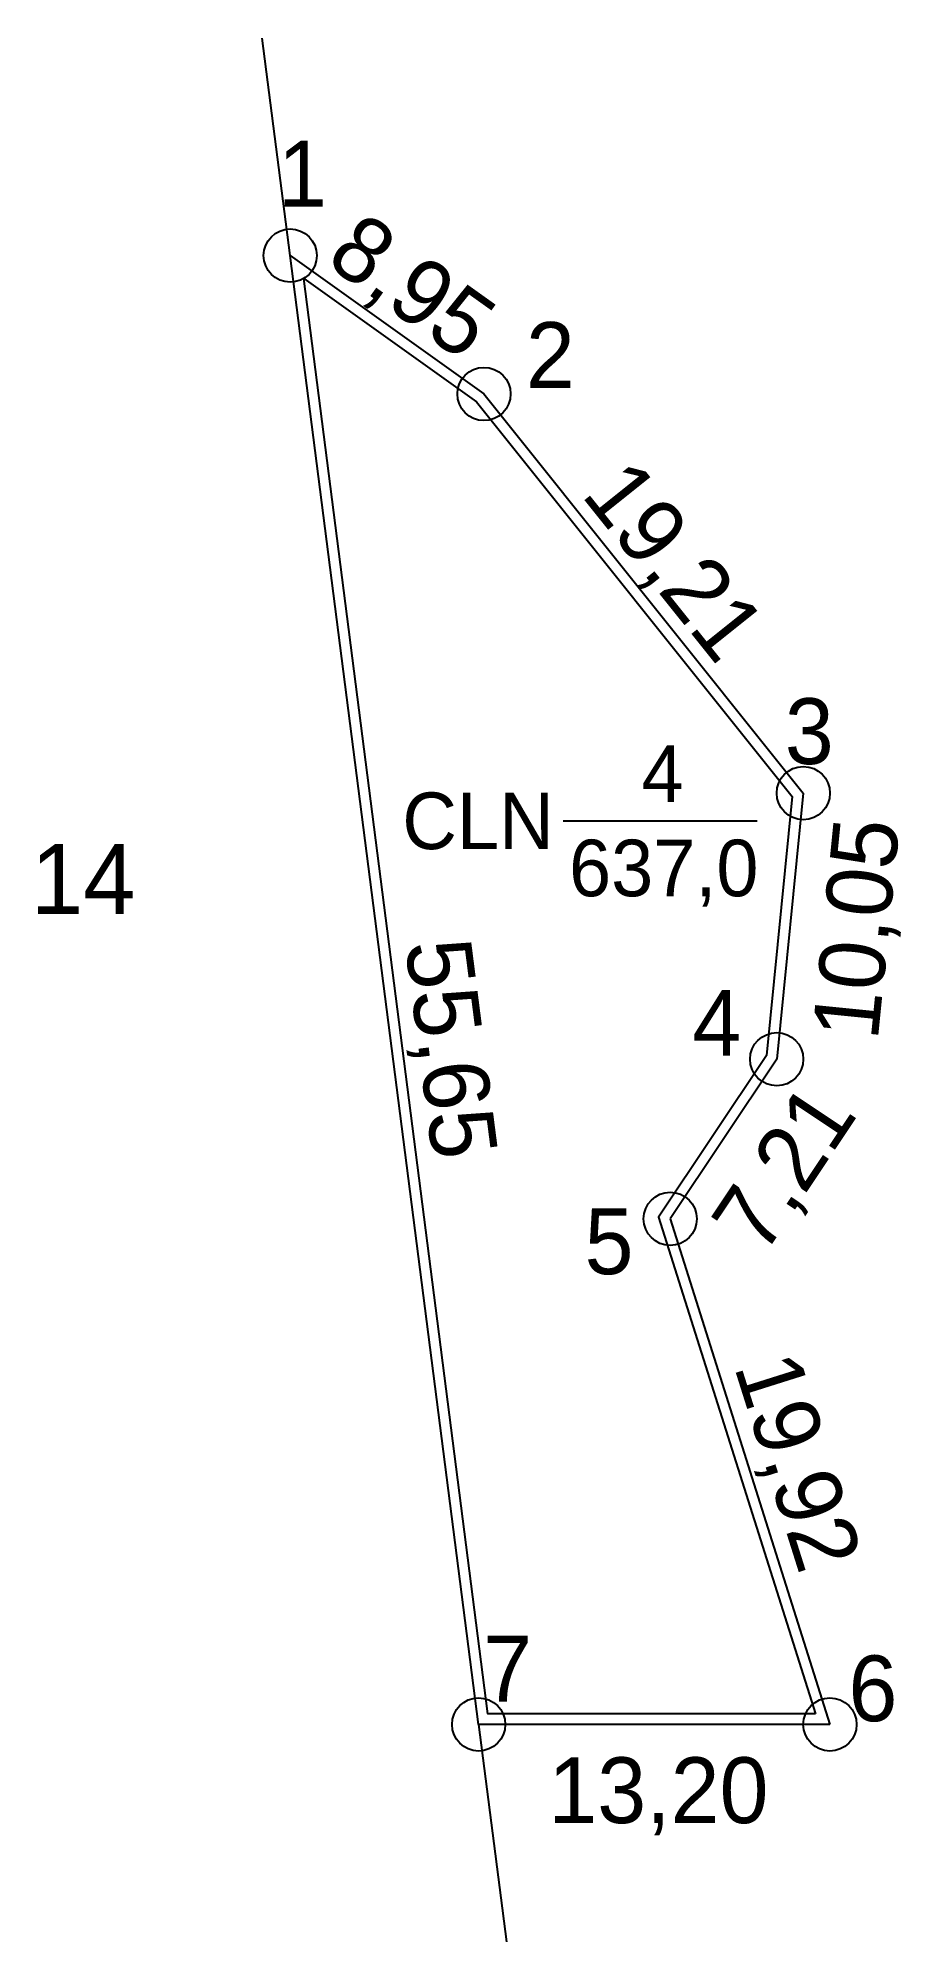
# Model space of a CAD drawing. Extents: x 553436.2 to 553468.7, y 1840976.8 to 1841048.4.
import ezdxf

# ---------------------------------------------------------------- set-up
doc = ezdxf.new("R2010")
doc.units = 0
for name, color, linetype in [('CanhThua', 7, 'Continuous'), ('ChieuDaiCanhThua', 7, 'Continuous'), ('Level 2', 7, 'Continuous'), ('MocDinhThua', 7, 'Continuous'), ('NhanDiaChinhThua', 7, 'Continuous'), ('NhanTuCan', 7, 'Continuous'), ('RauThua', 7, 'Continuous'), ('SoHieuDinhThua', 7, 'Continuous')]:
    doc.layers.add(name, color=color, linetype=linetype)

msp = doc.modelspace()

# ---------------------------------------------------------------- linework, layer by layer
at = {"layer": 'CanhThua'}
for p, q in [((553452.8, 1840985), (553445.72, 1841040.2)), ((553445.72, 1841040.2), (553453, 1841035)), ((553453, 1841035), (553465, 1841020)), ((553465, 1841020), (553464, 1841010)), ((553464, 1841010), (553460, 1841004)), ((553460, 1841004), (553466, 1840985)), ((553466, 1840985), (553452.8, 1840985))]:
    msp.add_line(p, q, dxfattribs=at)
at = {"layer": 'Level 2'}
msp.add_lwpolyline([(553465.454, 1840985.4), (553453.152, 1840985.4), (553446.233, 1841039.342), (553452.722, 1841034.707), (553464.586, 1841019.877), (553463.612, 1841010.139), (553459.561, 1841004.062)], close=True, dxfattribs=at)
at = {"layer": 'MocDinhThua'}
for centre in [(553445.72, 1841040.2), (553453, 1841035), (553465, 1841020), (553464, 1841010), (553460, 1841004), (553452.8, 1840985), (553466, 1840985)]:
    msp.add_circle(centre, 1, dxfattribs=at)
at = {"layer": 'NhanDiaChinhThua'}
msp.add_line((553455.978, 1841018.959), (553463.269, 1841018.959), dxfattribs=at)
at = {"layer": 'RauThua'}
for p, q in [((553445.72, 1841040.2), (553444.671, 1841048.374)), ((553452.8, 1840985), (553453.852, 1840976.826))]:
    msp.add_line(p, q, dxfattribs=at)

# ---------------------------------------------------------------- texts
at = {"layer": 'ChieuDaiCanhThua'}
for s, rotation, p in [('8,95', 324.46232, (553446.984, 1841039.928)), ('19,21', 308.65981, (553456.618, 1841031.206)), ('10,05', 84.28941, (553467.794, 1841010.669)), ('55,65', 277.3089, (553450.036, 1841014.345)), ('7,21', 56.30993, (553463.501, 1841002.566)), ('19,92', 287.52557, (553462.387, 1840998.456))]:
    msp.add_text(s, height=2.4724, rotation=rotation, dxfattribs=at).set_placement(p)
msp.add_text('13,20', height=2.4724, dxfattribs=at).set_placement((553455.418, 1840981.291))
at = {"layer": 'NhanDiaChinhThua'}
for s, height, p in [('4', 2.127, (553458.917, 1841019.668)), ('CLN', 2.1268, (553449.931, 1841017.895)), ('637,0', 2.1268, (553456.198, 1841016.123))]:
    msp.add_text(s, height=height, dxfattribs=at).set_placement(p)
at = {"layer": 'NhanTuCan'}
msp.add_text('14', height=2.6372, dxfattribs=at).set_placement((553435.979, 1841015.454))
at = {"layer": 'SoHieuDinhThua'}
for s, p in [('1', (553445.258, 1841042.044)), ('2', (553454.578, 1841035.227)), ('3', (553464.305, 1841021.092)), ('4', (553460.828, 1841010.132)), ('5', (553456.782, 1841001.92)), ('7', (553452.973, 1840985.86)), ('6', (553466.696, 1840985.12))]:
    msp.add_text(s, height=2.472, dxfattribs=at).set_placement(p)

doc.saveas('drawing.dxf')
